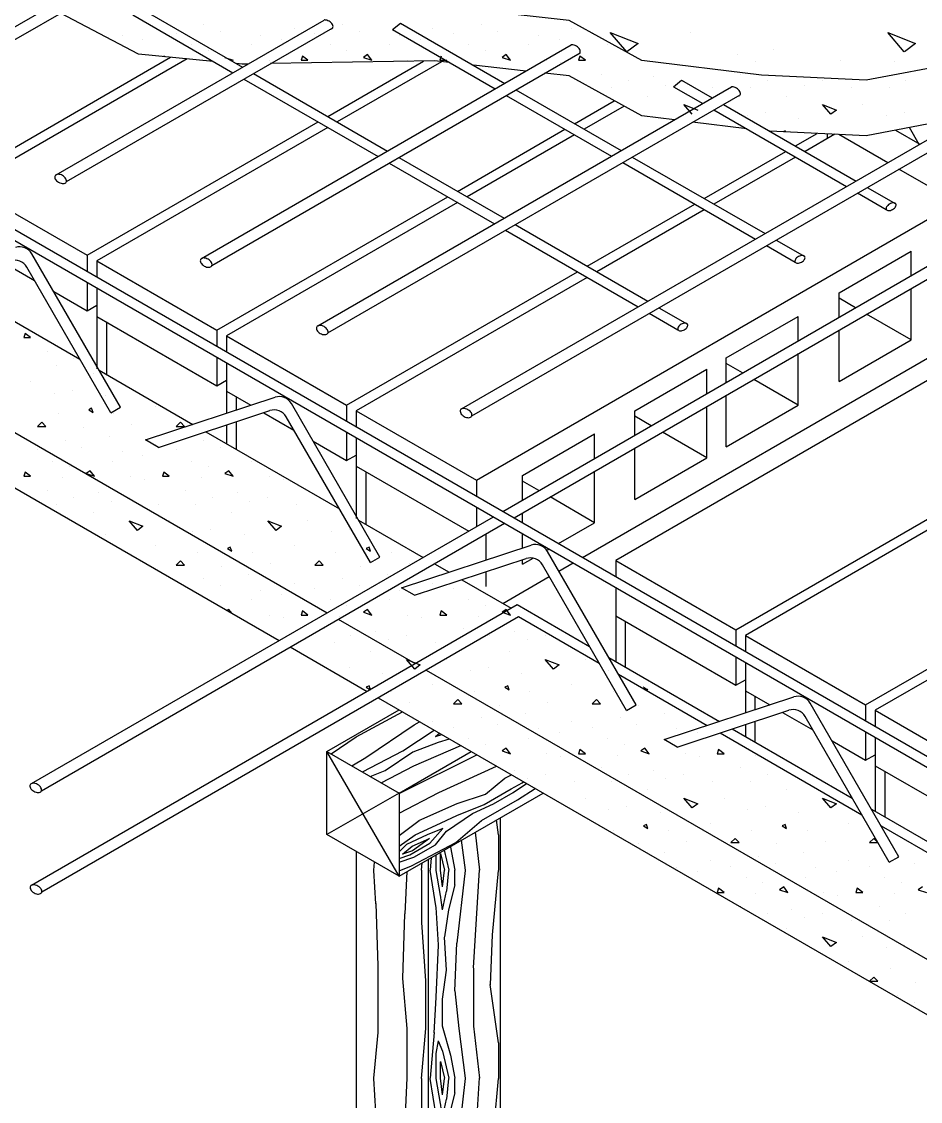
# Model space of a CAD drawing. Header units: inches. Extents: x -370 to 18, y -197 to 199.
# Drawn here: x -239.908 to -236.665, y -8.498 to -4.602 of the extents above; entities that cross this region are included whole.
import ezdxf

# ---------------------------------------------------------------- set-up
doc = ezdxf.new("R2010")
doc.units = ezdxf.units.IN
doc.header["$MEASUREMENT"] = 0
doc.layers.add('DETALLE', color=1, linetype='Continuous')
doc.layers.add('ROTULACION', color=2, linetype='Continuous')

# ---------------------------------------------------------------- blocks, each defined once
blk = doc.blocks.new('*X534')
at = {"color": 0}
for p, q in [((134.72, 42.8699), (134.71, 42.8399)), ((134.71, 42.84), (134.76, 42.84)), ((134.76, 42.84), (134.72, 42.87)), ((134.88, 42.74), (134.88, 42.74)), ((135.07, 42.69), (135.07, 42.69)), ((134.95, 42.64), (134.95, 42.64)), ((134.76, 42.52), (134.76, 42.52)), ((135.21, 42.58), (135.21, 42.58)), ((134.93, 42.44), (134.93, 42.44)), ((135.06, 42.46), (135.06, 42.46)), ((135.3, 42.42), (135.3, 42.42)), ((134.96, 42.29), (134.96, 42.29)), ((135.1799, 42.3199), (135.2099, 42.2999)), ((135.2, 42.3301), (135.18, 42.3201)), ((135.2101, 42.3002), (135.2001, 42.3302)), ((135.36, 42.29), (135.36, 42.29)), ((135.66, 42.34), (135.66, 42.34)), ((134.8399, 42.2299), (134.8099, 42.1999)), ((134.81, 42.2), (134.87, 42.2)), ((134.8701, 42.2), (134.8401, 42.23)), ((135.49, 42.21), (135.49, 42.21)), ((135.8399, 42.2299), (135.8099, 42.1999)), ((135.81, 42.2), (135.87, 42.2)), ((135.8701, 42.2), (135.8401, 42.23)), ((135.14, 42.19), (135.14, 42.19)), ((135.33, 42.13), (135.33, 42.13)), ((135.01, 42.1), (135.01, 42.1)), ((135.13, 42.05), (135.13, 42.05)), ((135.66, 42.07), (135.66, 42.07)), ((136.01, 42.1), (136.01, 42.1)), ((136.13, 42.05), (136.13, 42.05)), ((134.81, 42.03), (134.81, 42.03)), ((135.42, 42.02), (135.42, 42.02)), ((135.57, 41.99), (135.57, 41.99)), ((135.81, 42.03), (135.81, 42.03)), ((134.92, 41.95), (134.92, 41.95)), ((135.04, 41.91), (135.04, 41.91)), ((135.19, 41.8801), (135.16, 41.8601)), ((135.22, 41.84), (135.19, 41.88)), ((135.35, 41.95), (135.35, 41.95)), ((135.92, 41.95), (135.92, 41.95)), ((136.04, 41.91), (136.04, 41.91)), ((136.19, 41.8801), (136.16, 41.8601)), ((136.22, 41.84), (136.19, 41.88)), ((136.35, 41.95), (136.35, 41.95)), ((134.72, 41.8699), (134.71, 41.8399)), ((134.71, 41.84), (134.76, 41.84)), ((134.76, 41.84), (134.72, 41.87)), ((134.99, 41.83), (134.99, 41.83)), ((135.1601, 41.8601), (135.2201, 41.8401)), ((135.48, 41.84), (135.48, 41.84)), ((135.58, 41.82), (135.58, 41.82)), ((135.72, 41.8699), (135.71, 41.8399)), ((135.71, 41.84), (135.76, 41.84)), ((135.76, 41.84), (135.72, 41.87)), ((135.99, 41.83), (135.99, 41.83)), ((136.1601, 41.8601), (136.2201, 41.8401)), ((136.48, 41.84), (136.48, 41.84)), ((136.58, 41.82), (136.58, 41.82)), ((134.88, 41.74), (134.88, 41.74)), ((135.88, 41.74), (135.88, 41.74)), ((135.07, 41.69), (135.07, 41.69)), ((135.25, 41.72), (135.25, 41.72)), ((135.34, 41.66), (135.34, 41.66)), ((135.47, 41.69), (135.47, 41.69)), ((136.07, 41.69), (136.07, 41.69)), ((136.25, 41.72), (136.25, 41.72)), ((136.34, 41.66), (136.34, 41.66)), ((136.47, 41.69), (136.47, 41.69)), ((134.95, 41.64), (134.95, 41.64)), ((135.21, 41.58), (135.21, 41.58)), ((135.68, 41.64), (135.68, 41.64)), ((135.95, 41.64), (135.95, 41.64)), ((136.21, 41.58), (136.21, 41.58)), ((136.68, 41.64), (136.68, 41.64)), ((135.5299, 41.4498), (135.4699, 41.5198)), ((135.47, 41.5198), (135.57, 41.4798)), ((135.76, 41.52), (135.76, 41.52)), ((136.5299, 41.4498), (136.4699, 41.5198)), ((136.47, 41.5198), (136.57, 41.4798)), ((136.76, 41.52), (136.76, 41.52)), ((135.3, 41.42), (135.3, 41.42)), ((135.57, 41.48), (135.53, 41.45)), ((135.93, 41.44), (135.93, 41.44)), ((136.06, 41.46), (136.06, 41.46)), ((136.3, 41.42), (136.3, 41.42)), ((136.57, 41.48), (136.53, 41.45)), ((136.93, 41.44), (136.93, 41.44)), ((137.06, 41.46), (137.06, 41.46)), ((135.66, 41.34), (135.66, 41.34)), ((136.66, 41.34), (136.66, 41.34)), ((135.96, 41.29), (135.96, 41.29)), ((136.1799, 41.3199), (136.2099, 41.2999)), ((136.2, 41.3301), (136.18, 41.3201)), ((136.21, 41.3002), (136.2, 41.3302)), ((136.36, 41.29), (136.36, 41.29)), ((136.96, 41.29), (136.96, 41.29)), ((137.1799, 41.3199), (137.2099, 41.2999)), ((137.2, 41.3301), (137.18, 41.3201)), ((137.21, 41.3002), (137.2, 41.3302)), ((137.36, 41.29), (137.36, 41.29)), ((135.8399, 41.2299), (135.8099, 41.1999)), ((135.81, 41.2), (135.87, 41.2)), ((135.8701, 41.2), (135.8401, 41.23)), ((136.14, 41.19), (136.14, 41.19)), ((136.49, 41.21), (136.49, 41.21)), ((136.8399, 41.2299), (136.8099, 41.1999)), ((136.81, 41.2), (136.87, 41.2)), ((136.8701, 41.2), (136.8401, 41.23)), ((137.14, 41.19), (137.14, 41.19)), ((137.49, 41.21), (137.49, 41.21)), ((136.33, 41.13), (136.33, 41.13)), ((137.33, 41.13), (137.33, 41.13)), ((136.01, 41.1), (136.01, 41.1)), ((136.13, 41.05), (136.13, 41.05)), ((136.66, 41.07), (136.66, 41.07)), ((136.81, 41.03), (136.81, 41.03)), ((137.01, 41.1), (137.01, 41.1)), ((137.13, 41.05), (137.13, 41.05)), ((137.66, 41.07), (137.66, 41.07)), ((137.81, 41.03), (137.81, 41.03)), ((136.35, 40.95), (136.35, 40.95)), ((136.42, 41.02), (136.42, 41.02)), ((136.57, 40.99), (136.57, 40.99)), ((136.92, 40.95), (136.92, 40.95)), ((137.35, 40.95), (137.35, 40.95)), ((137.42, 41.02), (137.42, 41.02)), ((137.57, 40.99), (137.57, 40.99)), ((137.92, 40.95), (137.92, 40.95)), ((136.19, 40.8801), (136.1777, 40.8719)), ((136.2101, 40.8531), (136.19, 40.88)), ((136.72, 40.8699), (136.71, 40.8399)), ((136.76, 40.84), (136.72, 40.87)), ((137.04, 40.91), (137.04, 40.91)), ((137.19, 40.8801), (137.16, 40.8601)), ((137.22, 40.84), (137.19, 40.88)), ((137.72, 40.8699), (137.71, 40.8399)), ((137.76, 40.84), (137.72, 40.87)), ((138.04, 40.91), (138.04, 40.91)), ((138.19, 40.8801), (138.16, 40.8601)), ((138.22, 40.84), (138.19, 40.88)), ((136.48, 40.84), (136.48, 40.84)), ((136.58, 40.82), (136.58, 40.82)), ((136.71, 40.84), (136.76, 40.84)), ((136.99, 40.83), (136.99, 40.83)), ((137.1601, 40.8601), (137.2201, 40.8401)), ((137.48, 40.84), (137.48, 40.84)), ((137.58, 40.82), (137.58, 40.82)), ((137.71, 40.84), (137.76, 40.84)), ((137.99, 40.83), (137.99, 40.83)), ((138.1601, 40.8601), (138.2201, 40.8401)), ((136.88, 40.74), (136.88, 40.74)), ((137.25, 40.72), (137.25, 40.72)), ((137.88, 40.74), (137.88, 40.74)), ((138.25, 40.72), (138.25, 40.72)), ((136.68, 40.64), (136.68, 40.64)), ((136.95, 40.64), (136.95, 40.64)), ((137.07, 40.69), (137.07, 40.69)), ((137.34, 40.66), (137.34, 40.66)), ((137.47, 40.69), (137.47, 40.69)), ((137.68, 40.64), (137.68, 40.64)), ((137.95, 40.64), (137.95, 40.64)), ((138.07, 40.69), (138.07, 40.69)), ((138.34, 40.66), (138.34, 40.66)), ((138.47, 40.69), (138.47, 40.69)), ((137.21, 40.58), (137.21, 40.58)), ((138.21, 40.58), (138.21, 40.58)), ((137.5299, 40.4498), (137.4699, 40.5198)), ((137.47, 40.5198), (137.57, 40.4798)), ((137.57, 40.48), (137.53, 40.45)), ((137.76, 40.52), (137.76, 40.52)), ((138.5299, 40.4497), (138.4699, 40.5197)), ((138.47, 40.5198), (138.57, 40.4798)), ((138.57, 40.48), (138.53, 40.45)), ((138.76, 40.52), (138.76, 40.52)), ((136.93, 40.44), (136.93, 40.44)), ((137.06, 40.46), (137.06, 40.46)), ((137.3, 40.42), (137.3, 40.42)), ((137.93, 40.44), (137.93, 40.44)), ((138.06, 40.46), (138.06, 40.46)), ((138.3, 40.42), (138.3, 40.42)), ((138.93, 40.44), (138.93, 40.44)), ((137.2, 40.3301), (137.18, 40.3201)), ((137.21, 40.3002), (137.2, 40.3302)), ((137.66, 40.34), (137.66, 40.34)), ((138.2, 40.3301), (138.18, 40.3201)), ((138.21, 40.3002), (138.2, 40.3302)), ((138.66, 40.34), (138.66, 40.34)), ((137.1799, 40.3199), (137.2099, 40.2999)), ((137.36, 40.29), (137.36, 40.29)), ((137.96, 40.29), (137.96, 40.29)), ((138.1799, 40.3199), (138.2099, 40.2999)), ((138.36, 40.29), (138.36, 40.29)), ((138.96, 40.29), (138.96, 40.29)), ((139.1799, 40.3199), (139.2099, 40.2999)), ((139.1812, 40.3207), (139.18, 40.3201)), ((139.21, 40.3002), (139.2085, 40.3049)), ((137.49, 40.21), (137.49, 40.21)), ((137.8399, 40.2299), (137.8099, 40.1999)), ((137.81, 40.2), (137.87, 40.2)), ((137.8701, 40.2), (137.8401, 40.23)), ((138.14, 40.19), (138.14, 40.19)), ((138.49, 40.21), (138.49, 40.21)), ((138.8399, 40.2299), (138.8099, 40.1999)), ((138.81, 40.2), (138.87, 40.2)), ((138.8701, 40.2), (138.8401, 40.23)), ((139.14, 40.19), (139.14, 40.19)), ((138.01, 40.1), (138.01, 40.1)), ((138.33, 40.13), (138.33, 40.13)), ((139.01, 40.1), (139.01, 40.1)), ((139.33, 40.13), (139.33, 40.13)), ((137.66, 40.07), (137.66, 40.07)), ((137.81, 40.03), (137.81, 40.03)), ((138.13, 40.05), (138.13, 40.05)), ((138.42, 40.02), (138.42, 40.02)), ((138.66, 40.07), (138.66, 40.07)), ((138.81, 40.03), (138.81, 40.03)), ((139.13, 40.05), (139.13, 40.05)), ((139.42, 40.02), (139.42, 40.02)), ((137.92, 39.95), (137.92, 39.95)), ((138.35, 39.95), (138.35, 39.95)), ((138.57, 39.99), (138.57, 39.99)), ((138.92, 39.95), (138.92, 39.95)), ((139.35, 39.95), (139.35, 39.95)), ((139.57, 39.99), (139.57, 39.99)), ((138.04, 39.91), (138.04, 39.91)), ((138.19, 39.8801), (138.16, 39.8601)), ((138.1601, 39.8601), (138.2201, 39.8401)), ((138.22, 39.84), (138.19, 39.88)), ((138.72, 39.8699), (138.71, 39.8399)), ((138.76, 39.84), (138.72, 39.87)), ((139.04, 39.91), (139.04, 39.91)), ((139.19, 39.8801), (139.16, 39.8601)), ((139.1601, 39.8601), (139.2201, 39.8401)), ((139.22, 39.84), (139.19, 39.88)), ((139.72, 39.8699), (139.71, 39.8399)), ((139.76, 39.84), (139.72, 39.87)), ((137.99, 39.83), (137.99, 39.83)), ((138.48, 39.84), (138.48, 39.84)), ((138.58, 39.82), (138.58, 39.82)), ((138.71, 39.84), (138.76, 39.84)), ((138.99, 39.83), (138.99, 39.83)), ((139.48, 39.84), (139.48, 39.84)), ((139.58, 39.82), (139.58, 39.82)), ((139.71, 39.84), (139.76, 39.84)), ((139.99, 39.83), (139.99, 39.83)), ((138.25, 39.72), (138.25, 39.72)), ((138.88, 39.74), (138.88, 39.74)), ((139.25, 39.72), (139.25, 39.72)), ((139.88, 39.74), (139.88, 39.74)), ((138.34, 39.66), (138.34, 39.66)), ((138.47, 39.69), (138.47, 39.69)), ((138.68, 39.64), (138.68, 39.64)), ((138.95, 39.64), (138.95, 39.64)), ((139.07, 39.69), (139.07, 39.69)), ((139.34, 39.66), (139.34, 39.66)), ((139.47, 39.69), (139.47, 39.69)), ((139.68, 39.64), (139.68, 39.64)), ((139.95, 39.64), (139.95, 39.64)), ((140.07, 39.69), (140.07, 39.69)), ((139.21, 39.58), (139.21, 39.58)), ((140.21, 39.58), (140.21, 39.58)), ((138.76, 39.52), (138.76, 39.52)), ((139.5299, 39.4497), (139.4699, 39.5197)), ((139.47, 39.5198), (139.57, 39.4798)), ((139.57, 39.48), (139.53, 39.45)), ((139.76, 39.52), (139.76, 39.52)), ((140.5299, 39.4497), (140.4699, 39.5197)), ((140.47, 39.5198), (140.57, 39.4798)), ((140.57, 39.48), (140.53, 39.45)), ((138.93, 39.44), (138.93, 39.44)), ((139.06, 39.46), (139.06, 39.46)), ((139.3, 39.42), (139.3, 39.42)), ((139.93, 39.44), (139.93, 39.44)), ((140.06, 39.46), (140.06, 39.46)), ((140.3, 39.42), (140.3, 39.42)), ((139.1799, 39.3199), (139.2099, 39.2999)), ((139.2, 39.3301), (139.18, 39.3201)), ((139.21, 39.3002), (139.2, 39.3302)), ((139.66, 39.34), (139.66, 39.34)), ((140.1799, 39.3199), (140.2099, 39.2999)), ((140.2, 39.3301), (140.18, 39.3201)), ((140.21, 39.3002), (140.2, 39.3302)), ((140.66, 39.34), (140.66, 39.34)), ((138.96, 39.29), (138.96, 39.29)), ((139.36, 39.29), (139.36, 39.29)), ((139.96, 39.29), (139.96, 39.29)), ((140.36, 39.29), (140.36, 39.29)), ((139.14, 39.19), (139.14, 39.19)), ((139.49, 39.21), (139.49, 39.21)), ((139.8399, 39.2299), (139.8099, 39.1999)), ((139.81, 39.2), (139.87, 39.2)), ((139.8701, 39.2), (139.8401, 39.23)), ((140.14, 39.19), (140.14, 39.19)), ((140.49, 39.21), (140.49, 39.21)), ((140.8399, 39.2299), (140.8099, 39.1999)), ((140.81, 39.2), (140.87, 39.2)), ((140.8701, 39.2), (140.8401, 39.23)), ((139.33, 39.13), (139.33, 39.13)), ((140.01, 39.1), (140.01, 39.1)), ((140.33, 39.13), (140.33, 39.13)), ((141.01, 39.1), (141.01, 39.1)), ((139.42, 39.02), (139.42, 39.02)), ((139.66, 39.07), (139.66, 39.07)), ((139.81, 39.03), (139.81, 39.03)), ((140.13, 39.05), (140.13, 39.05)), ((140.42, 39.02), (140.42, 39.02)), ((140.66, 39.07), (140.66, 39.07)), ((140.81, 39.03), (140.81, 39.03)), ((141.13, 39.05), (141.13, 39.05)), ((139.57, 38.99), (139.57, 38.99)), ((139.92, 38.95), (139.92, 38.95)), ((140.35, 38.95), (140.35, 38.95)), ((140.57, 38.99), (140.57, 38.99)), ((140.92, 38.95), (140.92, 38.95)), ((139.72, 38.8699), (139.71, 38.8399)), ((139.76, 38.84), (139.72, 38.87)), ((140.04, 38.91), (140.04, 38.91)), ((140.19, 38.8801), (140.16, 38.8601)), ((140.1601, 38.8601), (140.2201, 38.8401)), ((140.22, 38.84), (140.19, 38.88)), ((140.72, 38.8699), (140.71, 38.8399)), ((140.76, 38.84), (140.72, 38.87)), ((141.04, 38.91), (141.04, 38.91)), ((141.19, 38.8801), (141.16, 38.8601)), ((141.1601, 38.8601), (141.2201, 38.8401)), ((139.71, 38.84), (139.76, 38.84)), ((139.99, 38.83), (139.99, 38.83)), ((140.48, 38.84), (140.48, 38.84)), ((140.58, 38.82), (140.58, 38.82)), ((140.71, 38.84), (140.76, 38.84)), ((140.99, 38.83), (140.99, 38.83)), ((139.88, 38.74), (139.88, 38.74)), ((140.07, 38.69), (140.07, 38.69)), ((140.25, 38.72), (140.25, 38.72)), ((140.47, 38.69), (140.47, 38.69)), ((140.88, 38.74), (140.88, 38.74)), ((141.07, 38.69), (141.07, 38.69)), ((140.34, 38.66), (140.34, 38.66)), ((140.68, 38.64), (140.68, 38.64)), ((140.95, 38.64), (140.95, 38.64)), ((140.21, 38.58), (140.21, 38.58)), ((140.5299, 38.4497), (140.4699, 38.5197)), ((140.47, 38.5198), (140.57, 38.4799)), ((140.57, 38.48), (140.53, 38.45)), ((140.76, 38.52), (140.76, 38.52)), ((141.06, 38.46), (141.06, 38.46)), ((140.93, 38.44), (140.93, 38.44)), ((140.66, 38.34), (140.66, 38.34)), ((140.8399, 38.2299), (140.8099, 38.1999)), ((140.8701, 38.2), (140.8401, 38.23)), ((140.96, 38.29), (140.96, 38.29)), ((140.81, 38.2), (140.87, 38.2)), ((141.14, 38.19), (141.14, 38.19)), ((141.01, 38.1), (141.01, 38.1)), ((141.13, 38.05), (141.13, 38.05))]:
    blk.add_line(p, q, dxfattribs=at)
blk = doc.blocks.new('*X532')
at = {"color": 0}
for p, q in [((139.0599, 44.8997), (138.9399, 45.0397)), ((138.94, 45.0398), (139.14, 44.9598)), ((139.52, 45.04), (139.52, 45.04)), ((141.0599, 44.8997), (140.9399, 45.0397)), ((140.94, 45.0398), (141.14, 44.9598)), ((139.14, 44.96), (139.06, 44.9)), ((140.12, 44.92), (140.12, 44.92)), ((141.14, 44.96), (141.06, 44.9)), ((139.86, 44.88), (139.86, 44.88)), ((140.6, 44.84), (140.6, 44.84))]:
    blk.add_line(p, q, dxfattribs=at)
blk = doc.blocks.new('*X533')
at = {"color": 0}
for p, q in [((136.01, 45.1), (136.01, 45.1)), ((137.01, 45.1), (137.01, 45.1)), ((138.01, 45.1), (138.01, 45.1)), ((135.42, 45.02), (135.42, 45.02)), ((135.66, 45.07), (135.66, 45.07)), ((135.81, 45.03), (135.81, 45.03)), ((136.13, 45.05), (136.13, 45.05)), ((136.42, 45.02), (136.42, 45.02)), ((136.66, 45.07), (136.66, 45.07)), ((136.81, 45.03), (136.81, 45.03)), ((137.13, 45.05), (137.13, 45.05)), ((137.42, 45.02), (137.42, 45.02)), ((137.66, 45.07), (137.66, 45.07)), ((137.81, 45.03), (137.81, 45.03)), ((138.13, 45.05), (138.13, 45.05)), ((138.42, 45.02), (138.42, 45.02)), ((138.66, 45.07), (138.66, 45.07)), ((138.81, 45.03), (138.81, 45.03)), ((135.57, 44.99), (135.57, 44.99)), ((135.92, 44.95), (135.92, 44.95)), ((136.35, 44.95), (136.35, 44.95)), ((136.57, 44.99), (136.57, 44.99)), ((136.92, 44.95), (136.92, 44.95)), ((137.35, 44.95), (137.35, 44.95)), ((137.57, 44.99), (137.57, 44.99)), ((137.92, 44.95), (137.92, 44.95)), ((138.35, 44.95), (138.35, 44.95)), ((138.57, 44.99), (138.57, 44.99)), ((138.92, 44.95), (138.92, 44.95)), ((135.72, 44.8699), (135.7185, 44.8653)), ((135.7273, 44.8645), (135.72, 44.87)), ((136.04, 44.91), (136.04, 44.91)), ((136.1601, 44.8601), (136.2201, 44.8401)), ((136.48, 44.84), (136.48, 44.84)), ((136.72, 44.8699), (136.71, 44.8399)), ((136.71, 44.84), (136.76, 44.84)), ((136.76, 44.84), (136.72, 44.87)), ((137.04, 44.91), (137.04, 44.91)), ((137.19, 44.8801), (137.16, 44.8601)), ((137.1601, 44.8601), (137.2201, 44.8401)), ((137.22, 44.84), (137.19, 44.88)), ((137.48, 44.84), (137.48, 44.84)), ((137.72, 44.8699), (137.71, 44.8399)), ((137.71, 44.84), (137.76, 44.84)), ((138.04, 44.91), (138.04, 44.91)), ((138.19, 44.8801), (138.16, 44.8601)), ((138.1601, 44.8601), (138.2201, 44.8401)), ((138.22, 44.84), (138.19, 44.88)), ((138.48, 44.84), (138.48, 44.84)), ((138.72, 44.8699), (138.71, 44.8399)), ((138.71, 44.84), (138.76, 44.84)), ((138.76, 44.84), (138.72, 44.87)), ((137.58, 44.82), (137.58, 44.82)), ((138.58, 44.82), (138.58, 44.82)), ((139.99, 44.83), (139.99, 44.83)), ((140.99, 44.83), (140.99, 44.83)), ((138.88, 44.74), (138.88, 44.74)), ((139.07, 44.69), (139.07, 44.69)), ((139.25, 44.72), (139.25, 44.72)), ((139.47, 44.69), (139.47, 44.69)), ((139.88, 44.74), (139.88, 44.74)), ((140.07, 44.69), (140.07, 44.69)), ((140.25, 44.72), (140.25, 44.72)), ((140.47, 44.69), (140.47, 44.69)), ((141.07, 44.69), (141.07, 44.69)), ((138.95, 44.64), (138.95, 44.64)), ((139.34, 44.66), (139.34, 44.66)), ((139.68, 44.64), (139.68, 44.64)), ((139.95, 44.64), (139.95, 44.64)), ((140.34, 44.66), (140.34, 44.66)), ((140.68, 44.64), (140.68, 44.64)), ((140.95, 44.64), (140.95, 44.64)), ((139.21, 44.58), (139.21, 44.58)), ((140.21, 44.58), (140.21, 44.58)), ((139.5299, 44.4497), (139.4699, 44.5197)), ((139.47, 44.5198), (139.57, 44.4798)), ((139.76, 44.52), (139.76, 44.52)), ((140.06, 44.46), (140.06, 44.46)), ((140.5299, 44.4497), (140.4699, 44.5197)), ((140.47, 44.5198), (140.57, 44.4798)), ((140.57, 44.48), (140.53, 44.45)), ((140.76, 44.52), (140.76, 44.52)), ((141.06, 44.46), (141.06, 44.46)), ((139.93, 44.44), (139.93, 44.44)), ((140.3, 44.42), (140.3, 44.42)), ((140.93, 44.44), (140.93, 44.44)), ((140.2, 44.3301), (140.1867, 44.3234)), ((140.2025, 44.3227), (140.2001, 44.3302))]:
    blk.add_line(p, q, dxfattribs=at)
blk = doc.blocks.new('*X529')
at = {"color": 0}
for p, q in [((137.1075, 39.9631), (137.4419, 40.142)), ((137.1767, 39.8121), (137.5254, 40.0481)), ((137.5258, 40.0484), (137.5649, 40.071)), ((136.9283, 39.8385), (137.1075, 39.963)), ((137.4433, 39.8621), (137.6696, 40.0101)), ((137.6692, 40.0099), (137.6699, 40.0104)), ((137.6787, 39.9635), (137.7256, 39.9782)), ((137.6788, 39.9637), (137.7093, 39.9876)), ((137.7012, 39.9246), (137.7796, 39.947)), ((137.1521, 39.7093), (137.4428, 39.862)), ((137.5174, 39.8528), (137.7012, 39.9243)), ((137.5233, 39.7522), (137.8621, 39.8994)), ((137.0753, 39.7536), (137.1771, 39.8124)), ((137.3166, 39.7198), (137.5169, 39.8528)), ((137.4277, 39.5593), (137.9786, 39.8321)), ((137.2088, 39.6766), (137.317, 39.72)), ((137.2888, 39.6304), (137.5234, 39.7526)), ((137.7026, 39.5617), (138.1188, 39.7512)), ((138.0394, 39.548), (138.1803, 39.664)), ((138.1802, 39.6642), (138.2278, 39.6883)), ((138.2255, 39.5863), (138.3035, 39.6313)), ((138.2406, 39.5601), (138.3347, 39.6265)), ((138.3035, 39.6311), (138.314, 39.6385)), ((137.4164, 39.4116), (137.703, 39.5615)), ((137.4164, 39.5522), (137.4275, 39.5586)), ((137.8353, 39.4822), (138.0397, 39.5482)), ((138.0307, 39.4738), (138.2255, 39.5863)), ((138.0976, 39.4779), (138.2405, 39.5604)), ((138.2707, 39.5084), (138.3971, 39.5905)), ((137.5604, 39.3581), (137.8352, 39.4821)), ((137.8338, 39.3949), (138.0307, 39.4739)), ((137.9473, 39.4084), (138.0977, 39.4779)), ((138.0107, 39.3584), (138.2705, 39.5084)), ((137.6835, 39.3253), (137.8339, 39.3948)), ((137.7598, 39.2829), (137.9472, 39.4084)), ((137.4164, 39.2503), (137.5612, 39.3583)), ((137.5331, 39.2558), (137.6835, 39.3253)), ((137.8259, 39.1993), (138.0112, 39.3583)), ((137.4164, 39.1733), (137.533, 39.2556)), ((137.6205, 39.2544), (137.4701, 39.1848)), ((137.7319, 39.3013), (137.6205, 39.2543)), ((137.6375, 39.1947), (137.732, 39.3011)), ((137.6784, 39.1838), (137.7598, 39.2828)), ((137.4701, 39.1846), (137.4164, 39.1326)), ((137.4407, 39.1158), (137.5111, 39.1738)), ((137.4946, 39.1124), (137.6375, 39.1949)), ((137.5063, 39.0322), (137.8256, 39.1993)), ((137.5111, 39.1737), (137.6355, 39.2282)), ((137.6359, 39.2285), (137.5135, 39.1405)), ((137.5226, 39.0939), (137.6785, 39.1839)), ((137.4164, 39.0845), (137.4945, 39.1124)), ((137.4164, 39.058), (137.5226, 39.094)), ((137.5131, 39.1404), (137.4406, 39.1159)), ((137.4164, 38.9964), (137.5061, 39.0324))]:
    blk.add_line(p, q, dxfattribs=at)
blk = doc.blocks.new('*X526')
at = {"color": 0}
for p, q in [((138.1346, 39.2554), (138.1193, 39.3625)), ((137.9997, 39.0002), (137.9668, 39.2745)), ((138.135, 39), (138.135, 39.255)), ((137.7904, 39.1652), (137.7886, 39.1716)), ((137.8203, 39.0009), (137.7903, 39.1659)), ((137.8953, 39.0001), (137.8681, 39.2175)), ((137.6486, 39.0908), (137.6404, 39.0003)), ((137.685, 39), (137.685, 39.1118)), ((137.715, 39), (137.715, 39.12)), ((137.7152, 39.1202), (137.7452, 39.0002)), ((137.7414, 39.1443), (137.7746, 39.0004)), ((137.2354, 39.0003), (137.2406, 39.0582)), ((137.5792, 38.9998), (137.5836, 39.0533)), ((137.58, 38.625), (137.58, 39)), ((137.685, 38.7299), (137.64, 38.9999)), ((137.7303, 38.8801), (137.7153, 39.0001)), ((137.7303, 38.8799), (137.7453, 38.9999)), ((137.82, 38.895), (137.82, 39)), ((137.9527, 38.2975), (137.9977, 39.0025)), ((137.2495, 38.7587), (137.2345, 38.9987)), ((137.4596, 38.6854), (137.4741, 38.99)), ((137.7151, 38.8192), (137.6851, 38.9992)), ((137.7603, 38.8489), (137.7753, 38.9989)), ((137.8365, 38.4733), (137.8965, 38.9983)), ((138.0896, 38.5337), (138.1346, 38.9987)), ((137.7296, 38.7145), (137.7596, 38.8495)), ((137.7752, 38.7152), (137.8202, 38.8952)), ((137.7296, 38.7154), (137.7146, 38.8204)), ((137.2657, 38.3105), (137.2507, 38.7605)), ((137.6999, 38.4615), (137.6849, 38.7315)), ((137.7457, 38.5195), (137.7757, 38.7145)), ((137.4438, 38.2206), (137.4588, 38.6856)), ((137.61, 38.2037), (137.58, 38.6237)), ((138.0765, 38.1752), (138.0915, 38.5352)), ((137.6849, 38.0849), (137.6999, 38.4599)), ((137.7595, 38.2787), (137.7445, 38.5187)), ((137.8194, 38.1304), (137.8344, 38.4754)), ((137.265, 37.83), (137.265, 38.31)), ((137.7297, 38.0704), (137.7597, 38.2804)), ((137.955, 37.875), (137.955, 38.295)), ((137.4742, 37.8602), (137.4442, 38.2202)), ((137.61, 37.86), (137.61, 38.205)), ((138.1346, 37.7554), (138.0746, 38.1754)), ((137.6699, 37.8286), (137.6849, 38.0836)), ((137.73, 37.875), (137.73, 38.07)), ((137.8506, 37.8604), (137.8206, 38.1304)), ((137.475, 37.5), (137.475, 37.86)), ((137.5792, 37.4998), (137.6092, 37.8598)), ((137.7904, 37.6652), (137.7304, 37.8752)), ((137.8953, 37.5001), (137.8503, 37.8601)), ((137.9997, 37.5002), (137.9547, 37.8752)), ((137.2354, 37.5003), (137.2654, 37.8303)), ((137.6704, 37.8303), (137.6404, 37.5003)), ((137.685, 37.6801), (137.7, 37.7701)), ((137.6997, 37.77), (137.7297, 37.695)), ((138.135, 37.5), (138.135, 37.755)), ((137.685, 37.5), (137.685, 37.68)), ((137.7296, 37.6954), (137.7746, 37.5004)), ((137.715, 37.5), (137.715, 37.62)), ((137.7152, 37.6202), (137.7452, 37.5002)), ((137.8203, 37.5009), (137.7903, 37.6659)), ((137.2495, 37.2587), (137.2345, 37.4987)), ((137.4596, 37.1854), (137.4746, 37.5004)), ((137.58, 37.125), (137.58, 37.5)), ((137.685, 37.2299), (137.64, 37.4999)), ((137.7151, 37.3192), (137.6851, 37.4992)), ((137.7303, 37.3801), (137.7153, 37.5001)), ((137.7303, 37.3799), (137.7453, 37.4999)), ((137.7603, 37.3489), (137.7753, 37.4989)), ((137.82, 37.395), (137.82, 37.5)), ((137.8365, 36.9733), (137.8965, 37.4983)), ((137.9527, 36.7975), (137.9977, 37.5025)), ((138.0896, 37.0337), (138.1346, 37.4987)), ((137.7752, 37.2152), (137.8202, 37.3952)), ((137.7296, 37.2154), (137.7146, 37.3204)), ((137.7296, 37.2145), (137.7596, 37.3495)), ((137.2657, 36.8105), (137.2507, 37.2605)), ((137.6999, 36.9615), (137.6849, 37.2315)), ((137.7457, 37.0195), (137.7757, 37.2145)), ((137.4438, 36.7206), (137.4588, 37.1856)), ((137.61, 36.7037), (137.58, 37.1237)), ((137.7595, 36.7787), (137.7445, 37.0187)), ((138.0765, 36.6752), (138.0915, 37.0352)), ((137.6849, 36.5849), (137.6999, 36.9599)), ((137.8193, 36.6304), (137.8343, 36.9754)), ((137.265, 36.33), (137.265, 36.81)), ((137.7297, 36.5704), (137.7597, 36.7804)), ((137.955, 36.375), (137.955, 36.795)), ((137.4742, 36.3602), (137.4442, 36.7202)), ((137.61, 36.36), (137.61, 36.705)), ((138.1346, 36.2554), (138.0746, 36.6754)), ((137.8506, 36.3604), (137.8206, 36.6304)), ((137.6699, 36.3286), (137.6849, 36.5836)), ((137.73, 36.375), (137.73, 36.57)), ((137.475, 36), (137.475, 36.36)), ((137.5792, 35.9998), (137.6092, 36.3598)), ((137.7904, 36.1652), (137.7304, 36.3752)), ((137.8953, 36.0001), (137.8503, 36.3601)), ((137.9997, 36.0002), (137.9547, 36.3752)), ((137.2354, 36.0003), (137.2654, 36.3303)), ((137.6704, 36.3303), (137.6404, 36.0003)), ((137.685, 36.1801), (137.7, 36.2701)), ((137.6997, 36.27), (137.7297, 36.195)), ((138.135, 36), (138.135, 36.255)), ((137.685, 36), (137.685, 36.18)), ((137.715, 36), (137.715, 36.12)), ((137.7152, 36.1202), (137.7452, 36.0002)), ((137.7296, 36.1954), (137.7746, 36.0004)), ((137.8203, 36.0009), (137.7903, 36.1659)), ((137.2495, 35.7587), (137.2345, 35.9987)), ((137.4596, 35.6854), (137.4746, 36.0004)), ((137.58, 35.625), (137.58, 36)), ((137.685, 35.7299), (137.64, 35.9999)), ((137.7151, 35.8192), (137.6851, 35.9992)), ((137.7303, 35.8801), (137.7153, 36.0001)), ((137.7303, 35.8799), (137.7453, 35.9999)), ((137.7603, 35.8489), (137.7753, 35.9989)), ((137.82, 35.895), (137.82, 36)), ((137.8383, 35.4896), (137.8965, 35.9983)), ((137.9698, 35.5655), (137.9977, 36.0025)), ((138.0999, 35.6406), (138.1346, 35.9987)), ((137.7752, 35.7152), (137.8202, 35.8952)), ((137.7296, 35.7154), (137.7146, 35.8204)), ((137.7296, 35.7145), (137.7596, 35.8495)), ((137.2596, 35.4933), (137.2507, 35.7605)), ((137.6999, 35.4615), (137.6849, 35.7315)), ((137.4504, 35.4276), (137.4588, 35.6856)), ((137.7457, 35.5195), (137.7757, 35.7145)), ((137.5976, 35.3769), (137.58, 35.6237)), ((137.7495, 35.4383), (137.7445, 35.5187)), ((137.6978, 35.4085), (137.6999, 35.4599))]:
    blk.add_line(p, q, dxfattribs=at)

msp = doc.modelspace()

# ---------------------------------------------------------------- linework, layer by layer
at = {"layer": 'DETALLE', "color": 3}
for p, q in [((-240.30686, -4.83723), (-239.70307, -4.48863)), ((-240.27554, -4.86537), (-239.67175, -4.51677)), ((-239.47788, -4.55511), (-239.11112, -4.76686)), ((-239.5065, -4.57862), (-239.14579, -4.78687)), ((-239.78331, -5.15495), (-238.81659, -4.59681)), ((-239.7463, -5.17981), (-238.78527, -4.62495)), ((-238.56925, -4.63154), (-238.19881, -4.84541)), ((-238.54063, -4.60803), (-238.16414, -4.8254)), ((-239.25913, -5.45759), (-237.92419, -4.68686)), ((-239.22109, -5.48185), (-237.89286, -4.715)), ((-239.07109, -4.78997), (-238.58694, -5.0695)), ((-239.10576, -4.80999), (-238.62161, -5.08951)), ((-238.32032, -5.99961), (-236.29399, -4.82971)), ((-237.52664, -4.81388), (-237.41551, -4.87804)), ((-238.83922, -5.70002), (-237.34658, -4.83824)), ((-238.80221, -5.72488), (-237.31526, -4.86638)), ((-238.2833, -6.02447), (-236.25395, -4.85282)), ((-238.15878, -4.86853), (-237.77891, -5.08785)), ((-238.12411, -4.84851), (-237.74424, -5.06783)), ((-237.55526, -4.83739), (-237.45018, -4.89806)), ((-237.37548, -4.90115), (-236.89661, -5.17763)), ((-237.41015, -4.92117), (-236.93128, -5.19765)), ((-238.5469, -5.09261), (-238.16703, -5.31193)), ((-237.7042, -5.09094), (-237.22533, -5.36742)), ((-238.58157, -5.11263), (-238.2017, -5.33195)), ((-237.73887, -5.11096), (-237.26, -5.38744)), ((-236.85657, -5.20075), (-236.75316, -5.26045)), ((-236.89124, -5.22076), (-236.78783, -5.28047)), ((-238.127, -5.33504), (-237.64812, -5.61152)), ((-238.16167, -5.35506), (-237.68279, -5.63154)), ((-237.21997, -5.41055), (-237.11656, -5.47025)), ((-237.1853, -5.39053), (-237.08189, -5.45024)), ((-237.60809, -5.63463), (-237.50468, -5.69434)), ((-237.64276, -5.65465), (-237.53935, -5.71435)), ((-238.44101, -7.62513), (-238.44101, -9.48204))]:
    msp.add_line(p, q, dxfattribs=at)
at = {"layer": 'DETALLE', "color": 2}
for p, q in [((-238.56925, -4.63154), (-238.54063, -4.60803)), ((-241.06335, -4.69921), (-234.76687, -8.33448)), ((-241.09802, -4.71923), (-234.80304, -8.35363)), ((-237.55526, -4.83739), (-237.52664, -4.81388)), ((-236.66895, -5.04619), (-236.70431, -4.98495)), ((-236.75408, -4.99436), (-236.66662, -5.04485)), ((-238.17082, -6.36921), (-235.89916, -5.05767)), ((-238.13079, -6.39233), (-235.85912, -5.08078)), ((-239.55069, -5.99366), (-239.87041, -5.43988)), ((-240.97286, -5.48387), (-238.80511, -6.73542)), ((-239.58536, -6.01368), (-239.88881, -5.48808)), ((-240.17921, -5.54175), (-239.69714, -5.82008)), ((-240.97286, -5.68404), (-238.97846, -6.8355)), ((-239.6278, -5.86011), (-239.28961, -6.05536)), ((-239.46087, -6.11174), (-238.99331, -5.95782)), ((-239.58536, -6.01368), (-239.55069, -5.99366)), ((-238.6146, -6.53412), (-238.93432, -5.98033)), ((-239.41438, -6.13858), (-239.0117, -6.00602)), ((-238.64927, -6.55413), (-238.95272, -6.02854)), ((-239.41438, -6.13858), (-239.46087, -6.11174)), ((-239.24312, -6.0822), (-238.76104, -6.36053)), ((-239.87158, -7.35114), (-238.20549, -6.38923)), ((-239.8362, -7.37694), (-238.16546, -6.41234)), ((-238.6917, -6.40056), (-238.45841, -6.53525)), ((-238.53658, -6.64538), (-238.06901, -6.49146)), ((-238.64927, -6.55413), (-238.6146, -6.53412)), ((-238.49008, -6.67222), (-238.08741, -6.53966)), ((-237.6903, -7.06776), (-238.01003, -6.51397)), ((-238.41838, -6.55837), (-238.36532, -6.589)), ((-237.72497, -7.08777), (-238.02843, -6.56218)), ((-238.31883, -6.61584), (-238.14127, -6.71835)), ((-238.49008, -6.67222), (-238.53658, -6.64538)), ((-239.87158, -7.71735), (-238.1197, -6.7059)), ((-238.1197, -6.7059), (-237.85833, -6.8568)), ((-239.8349, -7.7424), (-238.11433, -6.74903)), ((-238.76508, -6.75853), (-238.48797, -6.91852)), ((-238.11433, -6.74903), (-237.82366, -6.91685)), ((-238.93843, -6.85862), (-238.66132, -7.01861)), ((-237.78898, -6.89683), (-237.38995, -7.12722)), ((-238.44794, -6.94164), (-235.77066, -8.48736)), ((-237.75431, -6.95688), (-237.43411, -7.14176)), ((-238.62129, -7.04172), (-235.83421, -8.65084)), ((-237.58868, -7.19264), (-237.12112, -7.03873)), ((-238.80598, -7.23534), (-238.54595, -7.08522)), ((-237.72497, -7.08777), (-237.6903, -7.06776)), ((-237.54219, -7.21948), (-237.13952, -7.08693)), ((-236.74241, -7.61502), (-237.06214, -7.06124)), ((-236.77708, -7.63504), (-237.08053, -7.10944)), ((-237.34345, -7.15406), (-236.91043, -7.40407)), ((-237.54219, -7.21948), (-237.58868, -7.19264)), ((-237.38761, -7.1686), (-236.87576, -7.46412)), ((-238.54595, -7.38547), (-238.28593, -7.23534)), ((-238.54595, -7.68572), (-238.0259, -7.38547)), ((-238.18099, -7.47501), (-238.18099, -9.33192)), ((-236.84109, -7.4441), (-236.45385, -7.66767)), ((-236.80642, -7.50415), (-236.49801, -7.68221)), ((-238.70104, -7.59618), (-238.70104, -9.3925)), ((-236.77708, -7.63504), (-236.74241, -7.61502))]:
    msp.add_line(p, q, dxfattribs=at)
at = {"layer": 'DETALLE'}
for p, q in [((-240.13909, -5.17537), (-239.37005, -4.73136)), ((-239.31053, -4.73703), (-240.10442, -5.19538)), ((-238.80328, -4.94459), (-238.45769, -4.74506)), ((-238.39212, -4.74724), (-238.76861, -4.96461)), ((-237.91244, -4.97072), (-237.76907, -4.88794)), ((-237.7336, -4.9075), (-237.87777, -4.99073)), ((-239.67105, -5.44559), (-238.83795, -4.96461)), ((-238.80328, -4.98462), (-239.63637, -5.46561)), ((-238.33524, -5.21482), (-237.94711, -4.99073)), ((-237.91244, -5.01075), (-238.30057, -5.23483)), ((-237.11567, -5.05115), (-237.03733, -5.00592)), ((-236.97327, -5.00897), (-237.081, -5.07117)), ((-237.00145, -5.00763), (-237.00145, -5.02524)), ((-236.78238, -5.11168), (-236.95912, -5.00965)), ((-237.4444, -5.24094), (-237.15034, -5.07117)), ((-237.11567, -5.09119), (-237.40973, -5.26096)), ((-236.5334, -5.25543), (-236.74235, -5.1348)), ((-240.10442, -5.19538), (-239.67105, -5.44559)), ((-239.203, -5.71582), (-238.36991, -5.23483)), ((-238.33524, -5.25485), (-239.16833, -5.73584)), ((-238.26691, -6.25627), (-236.5334, -5.25543)), ((-237.86719, -5.48504), (-237.47907, -5.26096)), ((-237.4444, -5.28098), (-237.83252, -5.50506)), ((-239.67105, -5.44559), (-239.67105, -5.50306)), ((-239.97031, -5.47298), (-239.86114, -5.53601)), ((-239.63637, -5.46561), (-239.203, -5.71582)), ((-239.63637, -5.46561), (-239.63637, -5.52308)), ((-238.73495, -5.98604), (-237.90186, -5.50506)), ((-237.86719, -5.52508), (-238.70028, -6.00606)), ((-239.67105, -5.54309), (-239.67105, -5.64576)), ((-239.63637, -5.56311), (-239.63637, -5.66578)), ((-236.03069, -5.54568), (-237.76419, -6.54651)), ((-239.7918, -5.57604), (-239.67105, -5.64576)), ((-236.95807, -5.66903), (-236.95807, -5.58068)), ((-236.89889, -5.63486), (-236.95807, -5.6007)), ((-239.67105, -5.64576), (-239.63637, -5.62574)), ((-239.63637, -5.62574), (-239.63637, -5.85516)), ((-239.63637, -5.66578), (-239.203, -5.91599)), ((-239.6017, -5.68579), (-239.6017, -5.87517)), ((-236.69804, -5.75082), (-236.85886, -5.65798)), ((-239.203, -5.71582), (-239.203, -5.77329)), ((-236.95807, -5.90095), (-236.95807, -5.71525)), ((-239.16833, -5.73584), (-238.73495, -5.98604)), ((-239.16833, -5.73584), (-239.16833, -5.7933)), ((-236.95807, -5.90095), (-236.69804, -5.75082)), ((-237.8833, -6.53521), (-236.56807, -5.77587)), ((-237.33081, -6.79672), (-235.59731, -5.79589)), ((-239.203, -5.81332), (-239.203, -5.91599)), ((-239.16833, -5.83334), (-239.16833, -5.936)), ((-237.36548, -5.90425), (-237.36548, -5.8159)), ((-237.30631, -5.87008), (-237.36548, -5.83592)), ((-235.56264, -5.8159), (-237.29614, -6.81674)), ((-239.203, -5.91599), (-239.16833, -5.89597)), ((-239.16833, -5.89597), (-239.16833, -6.01544)), ((-237.10546, -5.98604), (-237.26627, -5.8932)), ((-239.16833, -5.936), (-239.08071, -5.98659)), ((-239.13366, -5.95602), (-239.13366, -6.00402)), ((-237.36548, -6.13617), (-237.36548, -5.95048)), ((-238.73495, -5.98604), (-238.73495, -6.04351)), ((-237.36548, -6.13617), (-237.10546, -5.98604)), ((-239.03421, -6.01343), (-238.92505, -6.07646)), ((-238.70028, -6.00606), (-238.26691, -6.25627)), ((-238.70028, -6.00606), (-238.70028, -6.06353)), ((-237.69485, -6.09441), (-237.69485, -6.00606)), ((-237.63567, -6.06024), (-237.69485, -6.02608)), ((-239.16833, -6.05758), (-239.16833, -6.12538)), ((-239.13366, -6.04617), (-239.13366, -6.1454)), ((-236.86277, -7.06695), (-235.12926, -6.06611)), ((-238.73495, -6.08355), (-238.73495, -6.18621)), ((-238.70028, -6.10356), (-238.70028, -6.20623)), ((-237.43483, -6.1762), (-237.59564, -6.08336)), ((-235.09459, -6.08613), (-236.8281, -7.08697)), ((-238.85571, -6.11649), (-238.73495, -6.18621)), ((-237.69485, -6.32633), (-237.69485, -6.14064)), ((-238.73495, -6.18621), (-238.70028, -6.1662)), ((-238.70028, -6.1662), (-238.70028, -6.39561)), ((-237.69485, -6.32633), (-237.43483, -6.1762)), ((-238.70028, -6.20623), (-238.29441, -6.44056)), ((-238.66561, -6.22625), (-238.66561, -6.41563)), ((-238.26691, -6.25627), (-238.26691, -6.31374)), ((-238.10024, -6.32846), (-238.10024, -6.24011)), ((-238.04106, -6.2943), (-238.10024, -6.26013)), ((-237.84022, -6.41026), (-238.00103, -6.31741)), ((-238.26691, -6.35377), (-238.26691, -6.42469)), ((-238.10024, -6.40996), (-238.10024, -6.37469)), ((-237.96997, -6.48517), (-237.84022, -6.41026)), ((-238.23224, -6.4509), (-238.23224, -6.54519)), ((-238.10024, -6.50174), (-238.10024, -6.45)), ((-238.0127, -6.50984), (-238.00464, -6.50519)), ((-238.10024, -6.56038), (-238.06176, -6.53817)), ((-238.10024, -6.56038), (-238.10024, -6.54389)), ((-237.96915, -6.58478), (-237.91797, -6.55523)), ((-237.76419, -6.54651), (-237.33081, -6.79672)), ((-237.76419, -6.54651), (-237.76419, -6.60398)), ((-238.23224, -6.58734), (-238.23224, -6.64092)), ((-238.17089, -6.70125), (-238.00382, -6.6048)), ((-237.76419, -6.64402), (-237.76419, -6.74668)), ((-237.76419, -6.70665), (-237.76419, -6.91115)), ((-237.76419, -6.74668), (-237.33081, -6.99689)), ((-237.72952, -6.7667), (-237.72952, -6.93117)), ((-237.33081, -6.79672), (-237.33081, -6.85419)), ((-237.29614, -6.81674), (-236.86277, -7.06695)), ((-237.29614, -6.81674), (-237.29614, -6.87421)), ((-237.33081, -6.89423), (-237.33081, -6.99689)), ((-237.29614, -6.91424), (-237.29614, -7.01691)), ((-237.33081, -6.99689), (-237.29614, -6.97688)), ((-237.29614, -6.97688), (-237.29614, -7.09634)), ((-237.29614, -7.01691), (-237.20852, -7.0675)), ((-237.26147, -7.03693), (-237.26147, -7.08493)), ((-236.86277, -7.06695), (-236.86277, -7.12442)), ((-236.8281, -7.08697), (-236.39472, -7.33718)), ((-236.8281, -7.08697), (-236.8281, -7.14444)), ((-237.26147, -7.12708), (-237.26147, -7.20139)), ((-237.16203, -7.09434), (-237.05287, -7.15737)), ((-237.29614, -7.13849), (-237.29614, -7.18138)), ((-236.86277, -7.16445), (-236.86277, -7.26712)), ((-236.98353, -7.1974), (-236.86277, -7.26712)), ((-236.8281, -7.18447), (-236.8281, -7.28714)), ((-238.54595, -7.68572), (-238.80598, -7.23534)), ((-236.86277, -7.26712), (-236.8281, -7.2471)), ((-236.8281, -7.2471), (-236.8281, -7.4516)), ((-236.8281, -7.28714), (-236.39472, -7.53735)), ((-236.79343, -7.30715), (-236.79343, -7.47162)), ((-238.54595, -7.38547), (-238.80598, -7.53559))]:
    msp.add_line(p, q, dxfattribs=at)
at = {"layer": 'DETALLE', "color": 4}
for p, q in [((-236.95807, -5.58068), (-236.69804, -5.43055)), ((-236.69804, -5.5189), (-236.69804, -5.43055)), ((-236.69804, -5.75082), (-236.69804, -5.56513)), ((-237.36548, -5.8159), (-237.10546, -5.66578)), ((-237.10546, -5.75412), (-237.10546, -5.66578)), ((-237.10546, -5.98604), (-237.10546, -5.80035)), ((-237.69485, -6.00606), (-237.43483, -5.85594)), ((-237.43483, -5.94428), (-237.43483, -5.85594)), ((-237.43483, -6.1762), (-237.43483, -5.99051)), ((-238.10024, -6.24011), (-237.84022, -6.08999)), ((-237.84022, -6.17834), (-237.84022, -6.08999)), ((-237.84022, -6.41026), (-237.84022, -6.22456)), ((-238.80598, -7.53559), (-238.80598, -7.23534)), ((-238.80598, -7.23534), (-238.54595, -7.38547)), ((-238.54595, -7.38547), (-238.54595, -7.68572)), ((-238.54595, -7.68572), (-238.80598, -7.53559))]:
    msp.add_line(p, q, dxfattribs=at)
for points in [[(-232.60042, -5.83275), (-234.85398, -4.53166), (-235.18501, -4.42724), (-235.3561, -4.40924), (-235.58122, -4.40924), (-235.86038, -4.44524), (-236.02246, -4.49923), (-236.52673, -4.75121), (-236.85991, -4.8142), (-237.23812, -4.7962), (-237.67034, -4.74221), (-237.93148, -4.59822), (-238.41775, -4.54423), (-239.11197, -4.55576), (-239.48544, -4.52021), (-239.82334, -4.34248), (-239.96562, -4.12921)], [(-239.21666, -4.74596), (-239.48544, -4.72038), (-239.76747, -4.57204)], [(-238.36331, -4.75044), (-238.41775, -4.74439), (-239.00916, -4.75422)], [(-239.0916, -4.75559), (-239.11197, -4.75592), (-239.13363, -4.75386)], [(-238.08738, -4.78108), (-238.27746, -4.75997)], [(-237.55245, -4.9571), (-237.67034, -4.94238), (-237.93148, -4.79839), (-238.02023, -4.78853)], [(-236.36306, -4.86959), (-236.52673, -4.95137), (-236.85991, -5.01437), (-237.20809, -4.9978)], [(-237.29144, -4.98971), (-237.48663, -4.96532)]]:
    msp.add_lwpolyline(points, dxfattribs=at)
at = {"layer": 'DETALLE', "color": 3}
for points in [[(-238.78527, -4.62495, 0.1508245), (-238.78412, -4.6199, 0.1070144), (-238.78617, -4.61298, 0.0749501), (-238.79083, -4.60687, 0.0616619), (-238.79827, -4.60125, 0.0616619), (-238.80686, -4.59761, 0.0749501), (-238.81448, -4.59663, 0.0310932), (-238.81659, -4.59681, 0.1508245)], [(-238.79398, -4.62998, 0.0756694), (-238.78907, -4.62848, 0.1508245), (-238.78527, -4.62495, 0.1508245)], [(-237.89286, -4.715, 0.1508245), (-237.89171, -4.70995, 0.1070144), (-237.89377, -4.70302, 0.0749501), (-237.89842, -4.69691, 0.0616619), (-237.90586, -4.69129, 0.0616619), (-237.91445, -4.68766, 0.0749501), (-237.92207, -4.68668, 0.0310932), (-237.92419, -4.68686, 0.1508245)], [(-237.90157, -4.72003, 0.0756694), (-237.89666, -4.71852, 0.1508245), (-237.89286, -4.715, 0.1508245)], [(-237.31526, -4.86638, 0.1508245), (-237.31411, -4.86133, 0.1070144), (-237.31616, -4.85441, 0.0749501), (-237.32082, -4.8483, 0.0616619), (-237.32826, -4.84268, 0.0616619), (-237.33685, -4.83904, 0.0749501), (-237.34447, -4.83806, 0.0310932), (-237.34658, -4.83824, 0.1508245)], [(-237.32397, -4.87141, 0.0756694), (-237.31906, -4.86991, 0.1508245), (-237.31526, -4.86638, 0.1508245)]]:
    msp.add_lwpolyline(points, format="xyb", dxfattribs=at)
for points in [[(-239.74708, -5.18159, 0.1508245), (-239.74593, -5.17653, 0.1070144), (-239.74798, -5.16961, 0.0749501), (-239.75264, -5.1635, 0.0616619), (-239.76008, -5.15788, 0.0616619), (-239.76867, -5.15424, 0.0749501), (-239.77629, -5.15327, 0.1070144), (-239.78331, -5.15495, 0.1508245), (-239.78711, -5.15847, 0.1508245), (-239.78827, -5.16352, 0.1070144), (-239.78621, -5.17045, 0.0749501), (-239.78155, -5.17656, 0.0616619), (-239.77411, -5.18218, 0.0616619), (-239.76553, -5.18581, 0.0749501), (-239.7579, -5.18679, 0.1070144), (-239.75088, -5.18511, 0.1508245)], [(-239.22186, -5.48359, 0.1508245), (-239.22071, -5.47853, 0.1070144), (-239.22276, -5.47161, 0.0749501), (-239.22742, -5.4655, 0.0616619), (-239.23486, -5.45988, 0.0616619), (-239.24345, -5.45624, 0.0749501), (-239.25107, -5.45527, 0.1070144), (-239.25809, -5.45695, 0.1508245), (-239.26189, -5.46047, 0.1508245), (-239.26304, -5.46553, 0.1070144), (-239.26099, -5.47245, 0.0749501), (-239.25633, -5.47856, 0.0616619), (-239.24889, -5.48418, 0.0616619), (-239.2403, -5.48781, 0.0749501), (-239.23268, -5.48879, 0.1070144), (-239.22566, -5.48711, 0.1508245)], [(-238.80299, -5.72666, 0.1508245), (-238.80184, -5.7216, 0.1070144), (-238.80389, -5.71468, 0.0749501), (-238.80855, -5.70857, 0.0616619), (-238.81599, -5.70295, 0.0616619), (-238.82458, -5.69931, 0.0749501), (-238.8322, -5.69834, 0.1070144), (-238.83922, -5.70002, 0.1508245), (-238.84302, -5.70354, 0.1508245), (-238.84418, -5.7086, 0.1070144), (-238.84212, -5.71552, 0.0749501), (-238.83746, -5.72163, 0.0616619), (-238.83002, -5.72725, 0.0616619), (-238.82144, -5.73089, 0.0749501), (-238.81381, -5.73186, 0.1070144), (-238.80679, -5.73018, 0.1508245)], [(-238.28408, -6.02625, 0.1508245), (-238.28293, -6.0212, 0.1070144), (-238.28498, -6.01427, 0.0749501), (-238.28964, -6.00816, 0.0616619), (-238.29708, -6.00254, 0.0616619), (-238.30567, -5.99891, 0.0749501), (-238.31329, -5.99793, 0.1070144), (-238.32032, -5.99961, 0.1508245), (-238.32412, -6.00314, 0.1508245), (-238.32527, -6.00819, 0.1070144), (-238.32321, -6.01511, 0.0749501), (-238.31855, -6.02122, 0.0616619), (-238.31111, -6.02684, 0.0616619), (-238.30253, -6.03048, 0.0749501), (-238.29491, -6.03146, 0.1070144), (-238.28788, -6.02977, 0.1508245)]]:
    msp.add_lwpolyline(points, format="xyb", close=True, dxfattribs=at)
at = {"layer": 'DETALLE', "color": 2}
for points in [[(-236.78783, -5.28047, 0.1589931), (-236.78474, -5.28324, 0.1064219), (-236.77874, -5.28449, 0.0714271), (-236.77225, -5.28351, 0.057761), (-236.76482, -5.28029, 0.057761), (-236.75832, -5.27546, 0.0714271), (-236.75423, -5.27033, 0.1064219), (-236.7523, -5.26452, 0.1589931), (-236.75316, -5.26045, 0.1589931), (-236.75626, -5.25767, 0.1064219), (-236.76225, -5.25643, 0.0714271), (-236.76874, -5.25741, 0.057761), (-236.77618, -5.26062, 0.057761), (-236.78268, -5.26545, 0.0714271), (-236.78677, -5.27058, 0.1064219), (-236.78869, -5.2764, 0.1589931)], [(-237.11656, -5.47025, 0.1589931), (-237.11346, -5.47303, 0.1064219), (-237.10747, -5.47428, 0.0714271), (-237.10098, -5.47329, 0.057761), (-237.09354, -5.47008, 0.057761), (-237.08704, -5.46525, 0.0714271), (-237.08295, -5.46012, 0.1064219), (-237.08103, -5.45431, 0.1589931), (-237.08189, -5.45024, 0.1589931), (-237.08498, -5.44746, 0.1064219), (-237.09098, -5.44622, 0.0714271), (-237.09747, -5.4472, 0.057761), (-237.1049, -5.45041, 0.057761), (-237.1114, -5.45524, 0.0714271), (-237.11549, -5.46037, 0.1064219), (-237.11742, -5.46619, 0.1589931)], [(-237.53935, -5.71435, 0.1589931), (-237.53626, -5.71713, 0.1064219), (-237.53026, -5.71838, 0.0714271), (-237.52377, -5.71739, 0.057761), (-237.51634, -5.71418, 0.057761), (-237.50984, -5.70935, 0.0714271), (-237.50574, -5.70422, 0.1064219), (-237.50382, -5.6984, 0.1589931), (-237.50468, -5.69434, 0.1589931), (-237.50777, -5.69156, 0.1064219), (-237.51377, -5.69032, 0.0714271), (-237.52026, -5.6913, 0.057761), (-237.52769, -5.69451, 0.057761), (-237.53419, -5.69934, 0.0714271), (-237.53829, -5.70447, 0.1064219), (-237.54021, -5.71029, 0.1589931)], [(-239.8369, -7.37848, 0.1508245), (-239.83575, -7.37343, 0.1070144), (-239.8378, -7.36651, 0.0749501), (-239.84246, -7.3604, 0.0616619), (-239.8499, -7.35478, 0.0616619), (-239.85849, -7.35114, 0.0749501), (-239.86611, -7.35016, 0.1070144), (-239.87313, -7.35185, 0.1508245), (-239.87693, -7.35537, 0.1508245), (-239.87809, -7.36042, 0.1070144), (-239.87603, -7.36735, 0.0749501), (-239.87137, -7.37346, 0.0616619), (-239.86393, -7.37908, 0.0616619), (-239.85535, -7.38271, 0.0749501), (-239.84772, -7.38369, 0.1070144), (-239.8407, -7.38201, 0.1508245)], [(-239.83582, -7.74469, 0.1508245), (-239.83467, -7.73964, 0.1070144), (-239.83672, -7.73271, 0.0749501), (-239.84138, -7.7266, 0.0616619), (-239.84882, -7.72098, 0.0616619), (-239.85741, -7.71735, 0.0749501), (-239.86503, -7.71637, 0.1070144), (-239.87205, -7.71805, 0.1508245), (-239.87585, -7.72158, 0.1508245), (-239.877, -7.72663, 0.1070144), (-239.87495, -7.73355, 0.0749501), (-239.87029, -7.73966, 0.0616619), (-239.86285, -7.74528, 0.0616619), (-239.85426, -7.74892, 0.0749501), (-239.84664, -7.7499, 0.1070144), (-239.83962, -7.74821, 0.1508245)]]:
    msp.add_lwpolyline(points, format="xyb", close=True, dxfattribs=at)
for centre in [(-239.91375, -5.4649), (-239.93215, -5.5131), (-238.97766, -6.00535), (-238.99606, -6.05356), (-238.05337, -6.53899), (-238.07176, -6.5872), (-237.10548, -7.08626), (-237.12387, -7.13446)]:
    msp.add_arc(centre, 0.05004, 30, 108.22079, dxfattribs=at)
at = {"layer": 'ROTULACION'}
for points in [[(-238.17035, -4.82032, 0, 0.0417, 0), (-238.22115, -4.706, 0, 0, 0), (-239.04632, -2.85619, 0, 0, 0), (-239.59425, -2.85619, 0, 0, 0), (-239.59433, -2.85619, 0, 0, 0)], [(-239.70083, -7.66746, 0, 0.0417, 0), (-239.74327, -7.78514, 0, 0, 0), (-240.04793, -8.63003, 0, 0, 0), (-240.32786, -8.63003, 0, 0, 0), (-240.32793, -8.63003, 0, 0, 0)]]:
    msp.add_lwpolyline(points, format="xyseb", dxfattribs=at)

# ---------------------------------------------------------------- block references
at = {"color": 1, "xscale": 0.5004194517706821, "yscale": 0.5004194517706821, "zscale": 0.5004194517706821}
for name in ['*X532', '*X533', '*X534', '*X529', '*X526']:
    msp.add_blockref(name, (-307.31179, -27.18042), dxfattribs=at)

doc.saveas('drawing.dxf')
